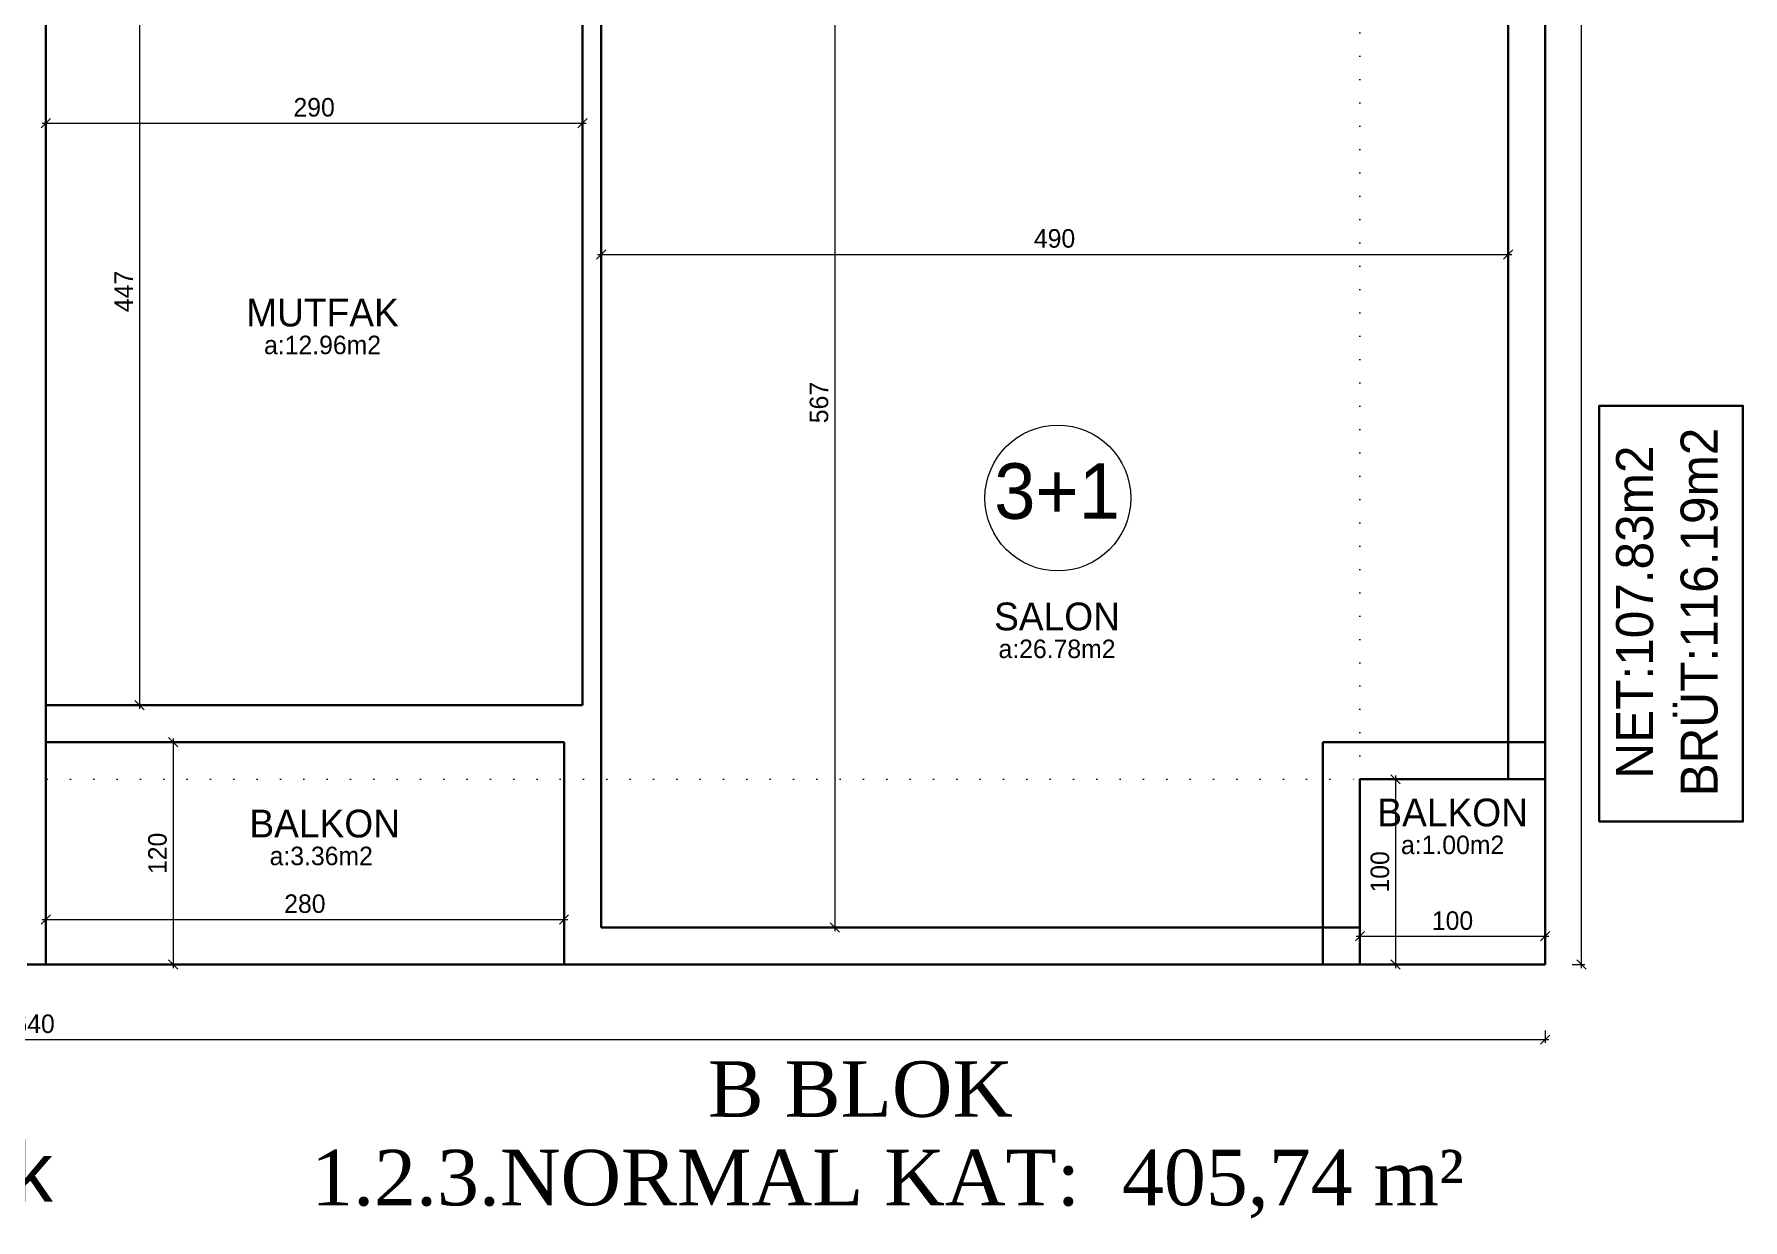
# Model space of a CAD drawing. Header units: centimetres. Extents: x 562865 to 1310255, y -148070 to 32737.
# Drawn here: x 592642 to 593565, y -2616 to -1976 of the extents above; entities that cross this region are included whole.
import ezdxf
from ezdxf.enums import TextEntityAlignment as Align

# ---------------------------------------------------------------- set-up
doc = ezdxf.new("R2010")
doc.units = ezdxf.units.CM
doc.header["$LTSCALE"] = 2.5
doc.linetypes.add('DOT', pattern=[0.25, 0, -0.25])
doc.layers.get('0').update_dxf_attribs({"color": 86})
for name, color, linetype, lineweight in [('ADAKENARI', 18, 'Continuous', 5), ('DUVAR', 4, 'Continuous', 30), ('GÖRÜNÜŞLER', 96, 'Continuous', 25), ('iç ölçü', 106, 'Continuous', 18), ('Z_YOL_ADI', 7, 'Continuous', 0)]:
    doc.layers.add(name, color=color, linetype=linetype, lineweight=lineweight)
doc.layers.add('alan', color=7, linetype='Continuous')
doc.layers.add('mahal', color=7, linetype='Continuous')
doc.styles.add('autodim', font='times.ttf')
doc.styles.add('PINAR', font='comic.ttf')
doc.dimstyles.new('TEMİZ ÖLÇÜ', dxfattribs={"dimtxt": 10, "dimasz": 5, "dimexe": 1.8, "dimexo": 0.625, "dimgap": 3, "dimtad": 1, "dimdec": 0, "dimrnd": 0.5, "dimzin": 1, "dimdsep": 46, "dimtxsty": 'PINAR', "dimblk": 'OBLIQUE', "dimcen": 0.9, "dimdle": 2, "dimclrd": 256, "dimclre": 256, "dimclrt": 7, "dimadec": 0, "dimazin": 0, "dimtfac": 1, "dimtdec": 0, "dimtofl": 0, "dimtmove": 2, "dimatfit": 2, "dimfxl": 10, "dimfxlon": 1, "dimlwd": -1, "dimlwe": -1, "dimarcsym": 0})

# ---------------------------------------------------------------- blocks, each defined once
blk = doc.blocks.new('_Oblique')
at = {"color": 0, "linetype": 'ByBlock', "lineweight": -2}
blk.add_line((-0.5, -0.5), (0.5, 0.5), dxfattribs=at)
blk = doc.blocks.new('*D69')
at = {"layer": 'Defpoints', "color": 0}
for p in [(592648.58, -2006.04), (592938.58, -2006.04), (592938.58, -2023.77)]:
    blk.add_point(p, dxfattribs=at)
at = {"layer": 'iç ölçü'}
for p, q in [((592648.58, -2018.77), (592648.58, -2025.57)), ((592938.58, -2018.77), (592938.58, -2025.57)), ((592646.58, -2023.77), (592940.58, -2023.77))]:
    blk.add_line(p, q, dxfattribs=at)
at = {"layer": 'iç ölçü', "linetype": 'ByBlock', "xscale": 5, "yscale": 5, "zscale": 5, "rotation": 180}
blk.add_blockref('_Oblique', (592648.58, -2023.77), dxfattribs=at)
at = {"layer": 'iç ölçü', "linetype": 'ByBlock', "xscale": 5, "yscale": 5, "zscale": 5}
blk.add_blockref('_Oblique', (592938.58, -2023.77), dxfattribs=at)
at = {"layer": 'iç ölçü', "color": 7, "insert": (592793.58, -2015.19), "char_height": 10, "attachment_point": 5, "style": 'PINAR'}
blk.add_mtext('290', dxfattribs=at)
blk = doc.blocks.new('*D70')
at = {"layer": 'Defpoints', "color": 0}
for p in [(592780.63, -1891.13), (592699.21, -2338.13), (592780.63, -2338.13)]:
    blk.add_point(p, dxfattribs=at)
at = {"layer": 'iç ölçü'}
for p, q in [((592704.21, -1891.13), (592697.41, -1891.13)), ((592699.21, -1889.13), (592699.21, -2340.13)), ((592704.21, -2338.13), (592697.41, -2338.13))]:
    blk.add_line(p, q, dxfattribs=at)
at = {"layer": 'iç ölçü', "linetype": 'ByBlock', "xscale": 5, "yscale": 5, "zscale": 5}
for p, rotation in [((592699.21, -1891.13), 90), ((592699.21, -2338.13), 270)]:
    blk.add_blockref('_Oblique', p, dxfattribs=dict(at, rotation=rotation))
at = {"layer": 'iç ölçü', "color": 7, "insert": (592690.71, -2114.63), "char_height": 10, "attachment_point": 5, "rotation": 90, "style": 'PINAR'}
blk.add_mtext('447', dxfattribs=at)
blk = doc.blocks.new('*D71')
at = {"layer": 'Defpoints', "color": 0}
for p in [(592721.78, -2358.13), (592717.39, -2478.13), (592721.78, -2478.13)]:
    blk.add_point(p, dxfattribs=at)
at = {"layer": 'iç ölçü'}
for p, q in [((592721.155, -2358.13), (592715.59, -2358.13)), ((592717.39, -2356.13), (592717.39, -2480.13)), ((592721.155, -2478.13), (592715.59, -2478.13))]:
    blk.add_line(p, q, dxfattribs=at)
at = {"layer": 'iç ölçü', "linetype": 'ByBlock', "xscale": 5, "yscale": 5, "zscale": 5}
for p, rotation in [((592717.39, -2358.13), 90), ((592717.39, -2478.13), 270)]:
    blk.add_blockref('_Oblique', p, dxfattribs=dict(at, rotation=rotation))
at = {"layer": 'iç ölçü', "color": 7, "insert": (592708.984046, -2418.13), "char_height": 10, "attachment_point": 5, "rotation": 90, "style": 'PINAR'}
blk.add_mtext('120', dxfattribs=at)
blk = doc.blocks.new('*D72')
at = {"layer": 'Defpoints', "color": 0}
for p in [(592648.58, -2414.56), (592928.58, -2414.56), (592928.58, -2453.81)]:
    blk.add_point(p, dxfattribs=at)
at = {"layer": 'iç ölçü'}
for p, q in [((592646.58, -2453.81), (592930.58, -2453.81)), ((592648.58, -2448.81), (592648.58, -2455.61)), ((592928.58, -2448.81), (592928.58, -2455.61))]:
    blk.add_line(p, q, dxfattribs=at)
at = {"layer": 'iç ölçü', "linetype": 'ByBlock', "xscale": 5, "yscale": 5, "zscale": 5, "rotation": 180}
blk.add_blockref('_Oblique', (592648.58, -2453.81), dxfattribs=at)
at = {"layer": 'iç ölçü', "linetype": 'ByBlock', "xscale": 5, "yscale": 5, "zscale": 5}
blk.add_blockref('_Oblique', (592928.58, -2453.81), dxfattribs=at)
at = {"layer": 'iç ölçü', "color": 7, "insert": (592788.58, -2445.37), "char_height": 10, "attachment_point": 5, "style": 'PINAR'}
blk.add_mtext('280', dxfattribs=at)
blk = doc.blocks.new('*D73')
at = {"layer": 'Defpoints', "color": 0}
for p in [(593121.17, -1891.13), (593074.89, -2458.13), (593121.17, -2458.13)]:
    blk.add_point(p, dxfattribs=at)
at = {"layer": 'iç ölçü'}
for p, q in [((593079.89, -1891.13), (593073.09, -1891.13)), ((593074.89, -1889.13), (593074.89, -2460.13)), ((593079.89, -2458.13), (593073.09, -2458.13))]:
    blk.add_line(p, q, dxfattribs=at)
at = {"layer": 'iç ölçü', "linetype": 'ByBlock', "xscale": 5, "yscale": 5, "zscale": 5}
for p, rotation in [((593074.89, -1891.13), 90), ((593074.89, -2458.13), 270)]:
    blk.add_blockref('_Oblique', p, dxfattribs=dict(at, rotation=rotation))
at = {"layer": 'iç ölçü', "color": 7, "insert": (593066.38, -2174.63), "char_height": 10, "attachment_point": 5, "rotation": 90, "style": 'PINAR'}
blk.add_mtext('567', dxfattribs=at)
blk = doc.blocks.new('*D74')
at = {"layer": 'Defpoints', "color": 0}
for p in [(592948.58, -2066), (593438.58, -2066), (593438.58, -2094.63)]:
    blk.add_point(p, dxfattribs=at)
at = {"layer": 'iç ölçü'}
for p, q in [((592946.58, -2094.63), (593440.58, -2094.63)), ((592948.58, -2089.63), (592948.58, -2096.43)), ((593438.58, -2089.63), (593438.58, -2096.43))]:
    blk.add_line(p, q, dxfattribs=at)
at = {"layer": 'iç ölçü', "linetype": 'ByBlock', "xscale": 5, "yscale": 5, "zscale": 5, "rotation": 180}
blk.add_blockref('_Oblique', (592948.58, -2094.63), dxfattribs=at)
at = {"layer": 'iç ölçü', "linetype": 'ByBlock', "xscale": 5, "yscale": 5, "zscale": 5}
blk.add_blockref('_Oblique', (593438.58, -2094.63), dxfattribs=at)
at = {"layer": 'iç ölçü', "color": 7, "insert": (593193.58, -2086.03), "char_height": 10, "attachment_point": 5, "style": 'PINAR'}
blk.add_mtext('490', dxfattribs=at)
blk = doc.blocks.new('*D304')
at = {"layer": 'Defpoints', "color": 0}
for p in [(593399.4, -2378.13), (593377.8, -2478.13), (593399.4, -2478.13)]:
    blk.add_point(p, dxfattribs=at)
at = {"layer": 'iç ölçü'}
for p, q in [((593382.8, -2378.13), (593376, -2378.13)), ((593377.8, -2376.13), (593377.8, -2480.13)), ((593382.8, -2478.13), (593376, -2478.13))]:
    blk.add_line(p, q, dxfattribs=at)
at = {"layer": 'iç ölçü', "linetype": 'ByBlock', "xscale": 5, "yscale": 5, "zscale": 5}
for p, rotation in [((593377.8, -2378.13), 90), ((593377.8, -2478.13), 270)]:
    blk.add_blockref('_Oblique', p, dxfattribs=dict(at, rotation=rotation))
at = {"layer": 'iç ölçü', "color": 7, "insert": (593369.394046, -2428.13), "char_height": 10, "attachment_point": 5, "rotation": 90, "style": 'PINAR'}
blk.add_mtext('100', dxfattribs=at)
blk = doc.blocks.new('*D305')
at = {"layer": 'Defpoints', "color": 0}
for p in [(593358.58, -2452.52), (593458.58, -2452.52), (593458.58, -2462.93)]:
    blk.add_point(p, dxfattribs=at)
at = {"layer": 'iç ölçü'}
for p, q in [((593356.58, -2462.93), (593460.58, -2462.93)), ((593358.58, -2457.93), (593358.58, -2464.73)), ((593458.58, -2457.93), (593458.58, -2464.73))]:
    blk.add_line(p, q, dxfattribs=at)
at = {"layer": 'iç ölçü', "linetype": 'ByBlock', "xscale": 5, "yscale": 5, "zscale": 5, "rotation": 180}
blk.add_blockref('_Oblique', (593358.58, -2462.93), dxfattribs=at)
at = {"layer": 'iç ölçü', "linetype": 'ByBlock', "xscale": 5, "yscale": 5, "zscale": 5}
blk.add_blockref('_Oblique', (593458.58, -2462.93), dxfattribs=at)
at = {"layer": 'iç ölçü', "color": 7, "insert": (593408.58, -2454.52), "char_height": 10, "attachment_point": 5, "style": 'PINAR'}
blk.add_mtext('100', dxfattribs=at)
blk = doc.blocks.new('*D598')
at = {"layer": 'Defpoints', "color": 0}
for p in [(591818.58, -2478.13), (593458.58, -2478.13), (593458.58, -2518.75)]:
    blk.add_point(p, dxfattribs=at)
at = {"layer": 'iç ölçü'}
for p, q in [((591816.58, -2518.75), (593460.58, -2518.75)), ((591818.58, -2513.75), (591818.58, -2520.55)), ((593458.58, -2513.75), (593458.58, -2520.55))]:
    blk.add_line(p, q, dxfattribs=at)
at = {"layer": 'iç ölçü', "linetype": 'ByBlock', "xscale": 5, "yscale": 5, "zscale": 5, "rotation": 180}
blk.add_blockref('_Oblique', (591818.58, -2518.75), dxfattribs=at)
at = {"layer": 'iç ölçü', "linetype": 'ByBlock', "xscale": 5, "yscale": 5, "zscale": 5}
blk.add_blockref('_Oblique', (593458.58, -2518.75), dxfattribs=at)
at = {"layer": 'iç ölçü', "color": 7, "insert": (592638.58, -2510.23), "char_height": 10, "attachment_point": 5, "style": 'PINAR'}
blk.add_mtext('1640', dxfattribs=at)
blk = doc.blocks.new('*D599')
at = {"layer": 'Defpoints', "color": 0}
for p in [(593458.58, -4.13), (593478.29, -4.13), (593458.58, -2478.13)]:
    blk.add_point(p, dxfattribs=at)
at = {"layer": 'iç ölçü'}
for p, q in [((593473.29, -4.13), (593480.09, -4.13)), ((593478.29, -2480.13), (593478.29, -2.13)), ((593473.29, -2478.13), (593480.09, -2478.13))]:
    blk.add_line(p, q, dxfattribs=at)
at = {"layer": 'iç ölçü', "linetype": 'ByBlock', "xscale": 5, "yscale": 5, "zscale": 5}
for p, rotation in [((593478.29, -4.13), 90), ((593478.29, -2478.13), 270)]:
    blk.add_blockref('_Oblique', p, dxfattribs=dict(at, rotation=rotation))
at = {"layer": 'iç ölçü', "color": 7, "insert": (593469.79, -1241.13), "char_height": 10, "attachment_point": 5, "rotation": 90, "style": 'PINAR'}
blk.add_mtext('2474', dxfattribs=at)

msp = doc.modelspace()

# ---------------------------------------------------------------- linework, layer by layer
at = {"layer": 'ADAKENARI', "color": 2, "linetype": 'DOT', "ltscale": 20}
msp.add_lwpolyline([(593358.58, -104.13), (591918.58, -104.13), (591918.58, -2378.13), (593358.58, -2378.13)], close=True, dxfattribs=at)
at = {"layer": 'DUVAR'}
for p, q in [((593458.58, -2478.13), (593458.58, -4.13)), ((593438.58, -2378.13), (593438.58, -104.13)), ((592648.58, -1511.13), (592648.58, -2478.13)), ((592948.58, -1881.13), (592948.58, -2458.13)), ((592938.58, -1891.13), (592938.58, -2338.13)), ((592938.58, -2338.13), (592648.58, -2338.13)), ((592928.58, -2358.13), (592648.58, -2358.13)), ((592928.58, -2358.13), (592928.58, -2478.13)), ((593338.58, -2358.13), (593458.58, -2358.13)), ((593338.58, -2358.13), (593338.58, -2478.13)), ((593358.58, -2378.13), (593358.58, -2478.13)), ((593358.58, -2378.13), (593458.58, -2378.13)), ((592948.58, -2458.13), (593358.58, -2458.13)), ((592638.58, -2478.13), (593458.58, -2478.13))]:
    msp.add_line(p, q, dxfattribs=at)
at = {"layer": 'GÖRÜNÜŞLER', "lineweight": 30}
msp.add_lwpolyline([(593487.85, -2400.96), (593487.85, -2176.38), (593565.42, -2176.38), (593565.42, -2400.96)], close=True, dxfattribs=at)
at = {"layer": 'iç ölçü'}
msp.add_circle((593195.36, -2226.21), 39.38, dxfattribs=at)

# ---------------------------------------------------------------- texts
at = {"layer": 'alan', "style": 'PINAR'}
for s, p in [('a:12.96m2', (592798.12, -2148.5)), ('a:26.78m2', (593194.91, -2312.65)), ('a:1.00m2', (593408.64, -2418.54)), ('a:3.36m2 ', (592799.28, -2424.53))]:
    msp.add_text(s, height=10, dxfattribs=at).set_placement(p, align=Align.CENTER)
at = {"layer": 'alan', "lineweight": 90, "style": 'PINAR'}
for s, p in [('BRÜT:116.19m2', (593551.78, -2287.8)), ('NET:107.83m2', (593516.94, -2287.8))]:
    msp.add_text(s, height=20, rotation=90, dxfattribs=at).set_placement(p, align=Align.CENTER)
at = {"layer": 'mahal'}
for s, height, style, p in [('MUTFAK', 15, 'PINAR', (592798.12, -2133.5)), ('3+1', 30, 'PINAR', (593194.98, -2237.43)), ('SALON', 15, 'PINAR', (593194.91, -2297.65)), ('BALKON', 15, 'PINAR', (593408.64, -2403.54)), ('BALKON', 15, 'PINAR', (592799.28, -2409.53)), ('B BLOK', 30, 'autodim', (593088.69, -2560.43)), ('1.2.3.NORMAL KAT:  405,74 m²', 30, 'autodim', (593103.39, -2608.25))]:
    msp.add_text(s, height=height, dxfattribs=dict(at, style=style)).set_placement(p, align=Align.CENTER)
at = {"layer": 'Z_YOL_ADI', "style": 'PINAR'}
msp.add_text('HAYDAR PAŞA Sokak', height=32, dxfattribs=at).set_placement((592217.16, -2606.23))

# ---------------------------------------------------------------- dimensions: what is measured, and where the dimension line sits
at = {"layer": 'iç ölçü'}
for base, p1, p2, picture, middle in [((593478.29, -4.13), (593458.58, -2478.13), (593458.58, -4.13), '*D599', (593469.79, -1241.13)), ((592699.21, -2338.13), (592780.63, -1891.13), (592780.63, -2338.13), '*D70', (592690.71, -2114.63)), ((593074.89, -2458.13), (593121.17, -1891.13), (593121.17, -2458.13), '*D73', (593066.38, -2174.63)), ((592717.39, -2478.13), (592721.78, -2358.13), (592721.78, -2478.13), '*D71', (592708.98, -2418.13)), ((593377.8, -2478.13), (593399.4, -2378.13), (593399.4, -2478.13), '*D304', (593369.39, -2428.13))]:
    dim = msp.add_linear_dim(base=base, p1=p1, p2=p2, angle=90, dimstyle='TEMİZ ÖLÇÜ', override={"dimfxl": 5, "dimarcsym": 1}, dxfattribs=at)
    dim.commit()
    dim.dimension.update_dxf_attribs({"geometry": picture, "text_midpoint": middle})
for base, p1, p2, picture, middle in [((592938.58, -2023.77), (592648.58, -2006.04), (592938.58, -2006.04), '*D69', (592793.58, -2015.19)), ((593438.58, -2094.63), (592948.58, -2066), (593438.58, -2066), '*D74', (593193.58, -2086.03)), ((592928.58, -2453.81), (592648.58, -2414.56), (592928.58, -2414.56), '*D72', (592788.58, -2445.37)), ((593458.58, -2462.93), (593358.58, -2452.52), (593458.58, -2452.52), '*D305', (593408.58, -2454.52)), ((593458.58, -2518.75), (591818.58, -2478.13), (593458.58, -2478.13), '*D598', (592638.58, -2510.23))]:
    dim = msp.add_linear_dim(base=base, p1=p1, p2=p2, dimstyle='TEMİZ ÖLÇÜ', override={"dimfxl": 5, "dimarcsym": 1}, dxfattribs=at)
    dim.commit()
    dim.dimension.update_dxf_attribs({"geometry": picture, "text_midpoint": middle})

doc.saveas('drawing.dxf')
